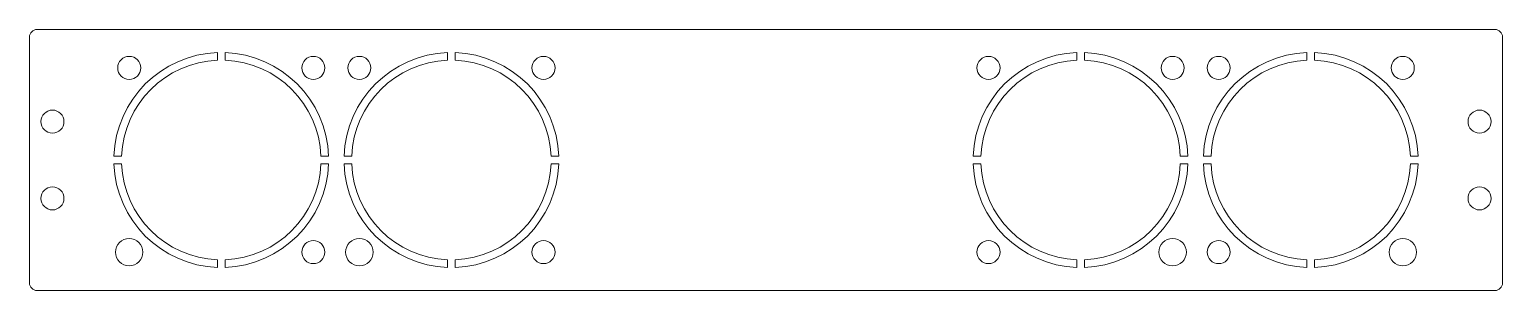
# Model space of a CAD drawing. Header units: millimetres. Extents: x -96 to 96, y -17 to 17.
import ezdxf

# ---------------------------------------------------------------- set-up
doc = ezdxf.new("R2010")
doc.units = ezdxf.units.MM

msp = doc.modelspace()

# ---------------------------------------------------------------- linework, layer by layer
at = {"color": 7, "linetype": 'Continuous', "lineweight": 15}
for p, q in [((-96, 16), (-96, -16)), ((95, 17), (-95, 17)), ((96, -16), (96, 16)), ((-71.5, 12.99), (-71.5, 13.99)), ((-70.5, 13.99), (-70.5, 12.99)), ((-41.5, 12.99), (-41.5, 13.99)), ((-40.5, 13.99), (-40.5, 12.99)), ((40.5, 12.99), (40.5, 13.99)), ((41.5, 13.99), (41.5, 12.99)), ((70.5, 12.99), (70.5, 13.99)), ((71.5, 13.99), (71.5, 12.99)), ((-84.99, 0.5), (-83.99, 0.5)), ((-58.01, 0.5), (-57.01, 0.5)), ((-54.99, 0.5), (-53.99, 0.5)), ((-28.01, 0.5), (-27.01, 0.5)), ((27.01, 0.5), (28.01, 0.5)), ((53.99, 0.5), (54.99, 0.5)), ((57.01, 0.5), (58.01, 0.5)), ((83.99, 0.5), (84.99, 0.5)), ((-83.99, -0.5), (-84.99, -0.5)), ((-57.01, -0.5), (-58.01, -0.5)), ((-53.99, -0.5), (-54.99, -0.5)), ((-27.01, -0.5), (-28.01, -0.5)), ((28.01, -0.5), (27.01, -0.5)), ((54.99, -0.5), (53.99, -0.5)), ((58.01, -0.5), (57.01, -0.5)), ((84.99, -0.5), (83.99, -0.5)), ((-71.5, -13.99), (-71.5, -12.99)), ((-70.5, -12.99), (-70.5, -13.99)), ((-41.5, -13.99), (-41.5, -12.99)), ((-40.5, -12.99), (-40.5, -13.99)), ((40.5, -13.99), (40.5, -12.99)), ((41.5, -12.99), (41.5, -13.99)), ((70.5, -13.99), (70.5, -12.99)), ((71.5, -12.99), (71.5, -13.99)), ((-95, -17), (95, -17))]:
    msp.add_line(p, q, dxfattribs=at)
for centre, radius in [((-83, 12), 1.5), ((-59, 12), 1.5), ((-53, 12), 1.5), ((-29, 12), 1.5), ((29, 12), 1.5), ((53, 12), 1.5), ((59, 12), 1.5), ((83, 12), 1.5), ((-93, 5), 1.5), ((93, 5), 1.5), ((-93, -5), 1.5), ((93, -5), 1.5), ((-83, -12), 1.79), ((-59, -12), 1.5), ((-53, -12), 1.79), ((-29, -12), 1.5), ((29, -12), 1.5), ((53, -12), 1.79), ((59, -12), 1.5), ((83, -12), 1.79)]:
    msp.add_circle(centre, radius, dxfattribs=at)
for centre, radius, start, end in [((-95, 16), 1, 90, 180), ((95, 16), 1, 0, 90), ((-71, 0), 14, 92.0467, 177.9533), ((-71, 0), 14, 2.0467, 87.9533), ((-41, 0), 14, 92.0467, 177.9533), ((-41, 0), 14, 2.0467, 87.9533), ((41, 0), 14, 92.0467, 177.9533), ((41, 0), 14, 2.0467, 87.9533), ((71, 0), 14, 92.0467, 177.9533), ((71, 0), 14, 2.0467, 87.9533), ((-71, 0), 13, 92.2042, 177.7958), ((-71, 0), 13, 2.2042, 87.7958), ((-41, 0), 13, 92.2042, 177.7958), ((-41, 0), 13, 2.2042, 87.7958), ((41, 0), 13, 92.2042, 177.7958), ((41, 0), 13, 2.2042, 87.7958), ((71, 0), 13, 92.2042, 177.7958), ((71, 0), 13, 2.2042, 87.7958), ((-71, 0), 14, 182.0467, 267.9533), ((-71, 0), 13, 182.2042, 267.7958), ((-71, 0), 14, 272.0467, 357.9533), ((-71, 0), 13, 272.2042, 357.7958), ((-41, 0), 14, 182.0467, 267.9533), ((-41, 0), 13, 182.2042, 267.7958), ((-41, 0), 14, 272.0467, 357.9533), ((-41, 0), 13, 272.2042, 357.7958), ((41, 0), 14, 182.0467, 267.9533), ((41, 0), 13, 182.2042, 267.7958), ((41, 0), 14, 272.0467, 357.9533), ((41, 0), 13, 272.2042, 357.7958), ((71, 0), 14, 182.0467, 267.9533), ((71, 0), 13, 182.2042, 267.7958), ((71, 0), 14, 272.0467, 357.9533), ((71, 0), 13, 272.2042, 357.7958), ((-95, -16), 1, 180, 270), ((95, -16), 1, 270, 0)]:
    msp.add_arc(centre, radius, start, end, dxfattribs=at)

doc.saveas('drawing.dxf')
